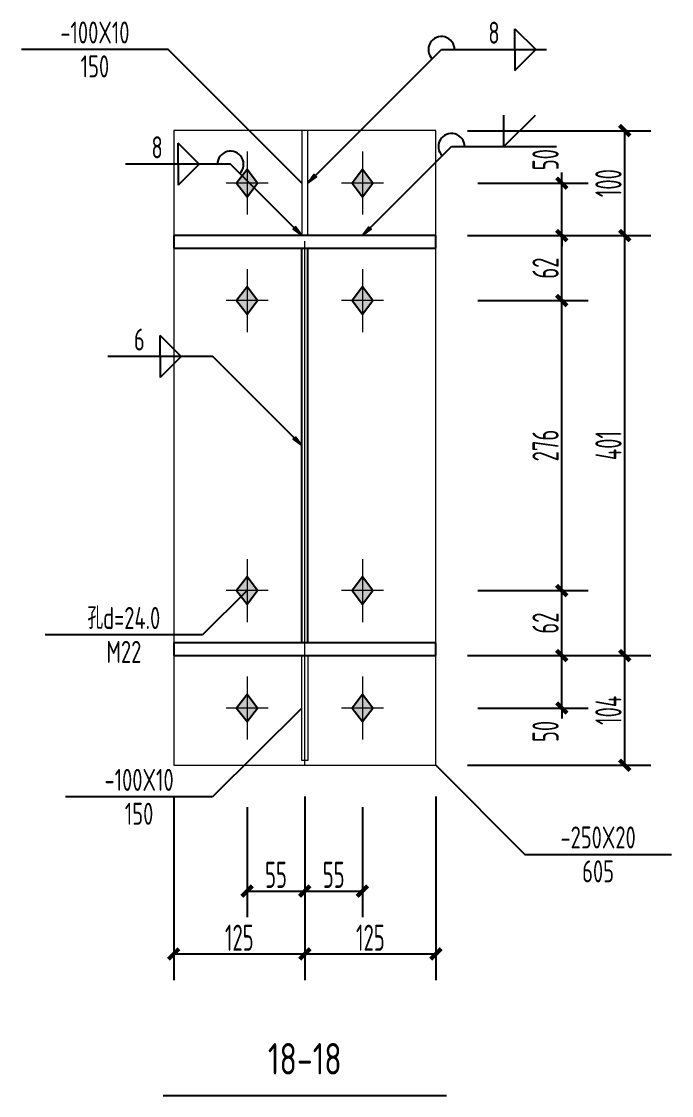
# Model space of a CAD drawing. Extents: x 447413 to 2975780, y -1432727 to 1301644.
# Drawn here: x 2712682 to 2718879, y -1262953 to -1252712 of the extents above; entities that cross this region are included whole.
import ezdxf
from ezdxf.enums import TextEntityAlignment as Align

# ---------------------------------------------------------------- set-up
doc = ezdxf.new("R2010")
doc.units = 0
doc.header["$LTSCALE"] = 1000
doc.header["$MEASUREMENT"] = 0
doc.linetypes.add('线型6', pattern=[8.75, 5, -1.25, 1.25, -1.25])
for name, color, linetype in [('10', 7, 'Continuous'), ('尺寸标注', 253, 'Continuous'), ('焊缝标注', 253, 'Continuous'), ('螺栓孔标注', 253, 'Continuous'), ('钢板标注', 253, 'Continuous')]:
    doc.layers.add(name, color=color, linetype=linetype)
doc.layers.add('20', color=2, linetype='Continuous', lineweight=18)
doc.styles.add('PkpmHz', font='Pkpmeng', dxfattribs={"width": 0.6, "bigfont": 'hztxt'})
doc.dimstyles.new('Pkpm_1.00', dxfattribs={"dimtxt": 250, "dimasz": 100, "dimexe": 250, "dimexo": 0.0625, "dimgap": 30, "dimtad": 1, "dimdec": 0, "dimrnd": 5, "dimzin": 0, "dimdsep": 46, "dimtxsty": 'PkpmHz', "dimblk1": 'ARCHTICK', "dimblk2": 'ARCHTICK', "dimsah": 1, "dimcen": 0.09, "dimadec": 0, "dimazin": 0, "dimtfac": 1, "dimtdec": 0, "dimtmove": 2, "dimatfit": 1, "dimfxl": 0, "dimtolj": 1, "dimtzin": 0, "dimarcsym": 0})

# ---------------------------------------------------------------- blocks, each defined once
blk = doc.blocks.new('_ArchTick')
at = {"color": 0, "linetype": 'ByBlock', "const_width": 0.4}
blk.add_lwpolyline([(-0.5, -0.5), (0.5, 0.5)], dxfattribs=at)
blk = doc.blocks.new('*D1519')
at = {"layer": 'Defpoints', "color": 0, "linetype": 'Continuous', "transparency": 16777216}
for p in [(2716633, -1254253), (2717833, -1254253), (2716633, -1254753)]:
    blk.add_point(p, dxfattribs=at)
at = {"layer": '尺寸标注', "color": 0, "linetype": 'Continuous', "lineweight": -2, "transparency": 16777216}
for p, q in [((2717833, -1254253), (2717833, -1254153)), ((2717033, -1254253), (2718083, -1254253)), ((2717833, -1254753), (2717833, -1254253)), ((2717033, -1254753), (2718083, -1254753)), ((2717833, -1254753), (2717833, -1254853))]:
    blk.add_line(p, q, dxfattribs=at)
at = {"layer": '尺寸标注', "color": 0, "linetype": 'Continuous', "lineweight": -2, "transparency": 16777216, "xscale": 100, "yscale": 100, "zscale": 100}
for p, rotation in [((2717833, -1254253), 270), ((2717833, -1254753), 90)]:
    blk.add_blockref('_ArchTick', p, dxfattribs=dict(at, rotation=rotation))
at = {"layer": '尺寸标注', "color": 0, "linetype": 'Continuous', "transparency": 16777216, "insert": (2717678, -1254029), "char_height": 250, "attachment_point": 5, "rotation": 90, "style": 'PkpmHz'}
blk.add_mtext('\\A1;50', dxfattribs=at)
blk = doc.blocks.new('*D1520')
at = {"layer": 'Defpoints', "color": 0, "linetype": 'Continuous', "transparency": 16777216}
for p in [(2716633, -1254753), (2717833, -1254753), (2716633, -1255373)]:
    blk.add_point(p, dxfattribs=at)
at = {"layer": '尺寸标注', "color": 0, "linetype": 'Continuous', "lineweight": -2, "transparency": 16777216}
for p, q in [((2717033, -1254753), (2718083, -1254753)), ((2717833, -1255373), (2717833, -1254753)), ((2717033, -1255373), (2718083, -1255373))]:
    blk.add_line(p, q, dxfattribs=at)
at = {"layer": '尺寸标注', "color": 0, "linetype": 'Continuous', "lineweight": -2, "transparency": 16777216, "xscale": 100, "yscale": 100, "zscale": 100}
for p, rotation in [((2717833, -1254753), 90), ((2717833, -1255373), 270)]:
    blk.add_blockref('_ArchTick', p, dxfattribs=dict(at, rotation=rotation))
at = {"layer": '尺寸标注', "color": 0, "linetype": 'Continuous', "transparency": 16777216, "insert": (2717678, -1255063), "char_height": 250, "attachment_point": 5, "rotation": 90, "style": 'PkpmHz'}
blk.add_mtext('\\A1;62', dxfattribs=at)
blk = doc.blocks.new('*D1521')
at = {"layer": 'Defpoints', "color": 0, "linetype": 'Continuous', "transparency": 16777216}
for p in [(2716633, -1258758), (2717833, -1258758), (2716633, -1259258)]:
    blk.add_point(p, dxfattribs=at)
at = {"layer": '尺寸标注', "color": 0, "linetype": 'Continuous', "lineweight": -2, "transparency": 16777216}
for p, q in [((2717833, -1258758), (2717833, -1258658)), ((2717033, -1258758), (2718083, -1258758)), ((2717833, -1259258), (2717833, -1258758)), ((2717033, -1259258), (2718083, -1259258)), ((2717833, -1259258), (2717833, -1259358))]:
    blk.add_line(p, q, dxfattribs=at)
at = {"layer": '尺寸标注', "color": 0, "linetype": 'Continuous', "lineweight": -2, "transparency": 16777216, "xscale": 100, "yscale": 100, "zscale": 100}
for p, rotation in [((2717833, -1258758), 270), ((2717833, -1259258), 90)]:
    blk.add_blockref('_ArchTick', p, dxfattribs=dict(at, rotation=rotation))
at = {"layer": '尺寸标注', "color": 0, "linetype": 'Continuous', "transparency": 16777216, "insert": (2717678, -1259481), "char_height": 250, "attachment_point": 5, "rotation": 90, "style": 'PkpmHz'}
blk.add_mtext('\\A1;50', dxfattribs=at)
blk = doc.blocks.new('*D1522')
at = {"layer": 'Defpoints', "color": 0, "linetype": 'Continuous', "transparency": 16777216}
for p in [(2716633, -1258138), (2717833, -1258138), (2716633, -1258758)]:
    blk.add_point(p, dxfattribs=at)
at = {"layer": '尺寸标注', "color": 0, "linetype": 'Continuous', "lineweight": -2, "transparency": 16777216}
for p, q in [((2717033, -1258138), (2718083, -1258138)), ((2717833, -1258758), (2717833, -1258138)), ((2717033, -1258758), (2718083, -1258758))]:
    blk.add_line(p, q, dxfattribs=at)
at = {"layer": '尺寸标注', "color": 0, "linetype": 'Continuous', "lineweight": -2, "transparency": 16777216, "xscale": 100, "yscale": 100, "zscale": 100}
for p, rotation in [((2717833, -1258138), 90), ((2717833, -1258758), 270)]:
    blk.add_blockref('_ArchTick', p, dxfattribs=dict(at, rotation=rotation))
at = {"layer": '尺寸标注', "color": 0, "linetype": 'Continuous', "transparency": 16777216, "insert": (2717678, -1258448), "char_height": 250, "attachment_point": 5, "rotation": 90, "style": 'PkpmHz'}
blk.add_mtext('\\A1;62', dxfattribs=at)
blk = doc.blocks.new('*D1523')
at = {"layer": 'Defpoints', "color": 0, "linetype": 'Continuous', "transparency": 16777216}
for p in [(2716633, -1255373), (2717833, -1255373), (2716633, -1258138)]:
    blk.add_point(p, dxfattribs=at)
at = {"layer": '尺寸标注', "color": 0, "linetype": 'Continuous', "lineweight": -2, "transparency": 16777216}
for p, q in [((2717033, -1255373), (2718083, -1255373)), ((2717833, -1258138), (2717833, -1255373)), ((2717033, -1258138), (2718083, -1258138))]:
    blk.add_line(p, q, dxfattribs=at)
at = {"layer": '尺寸标注', "color": 0, "linetype": 'Continuous', "lineweight": -2, "transparency": 16777216, "xscale": 100, "yscale": 100, "zscale": 100}
for p, rotation in [((2717833, -1255373), 90), ((2717833, -1258138), 270)]:
    blk.add_blockref('_ArchTick', p, dxfattribs=dict(at, rotation=rotation))
at = {"layer": '尺寸标注', "color": 0, "linetype": 'Continuous', "transparency": 16777216, "insert": (2717678, -1256755), "char_height": 250, "attachment_point": 5, "rotation": 90, "style": 'PkpmHz'}
blk.add_mtext('\\A1;276', dxfattribs=at)
blk = doc.blocks.new('*D1524')
at = {"layer": 'Defpoints', "color": 0, "linetype": 'Continuous', "transparency": 16777216}
for p in [(2714833, -1259803), (2715383, -1259803), (2715383, -1261003)]:
    blk.add_point(p, dxfattribs=at)
at = {"layer": '尺寸标注', "color": 0, "linetype": 'Continuous', "lineweight": -2, "transparency": 16777216}
for p, q in [((2714833, -1260203), (2714833, -1261253)), ((2715383, -1260203), (2715383, -1261253)), ((2714833, -1261003), (2715383, -1261003))]:
    blk.add_line(p, q, dxfattribs=at)
at = {"layer": '尺寸标注', "color": 0, "linetype": 'Continuous', "lineweight": -2, "transparency": 16777216, "xscale": 100, "yscale": 100, "zscale": 100, "rotation": 180}
blk.add_blockref('_ArchTick', (2714833, -1261003), dxfattribs=at)
at = {"layer": '尺寸标注', "color": 0, "linetype": 'Continuous', "lineweight": -2, "transparency": 16777216, "xscale": 100, "yscale": 100, "zscale": 100}
blk.add_blockref('_ArchTick', (2715383, -1261003), dxfattribs=at)
at = {"layer": '尺寸标注', "color": 0, "linetype": 'Continuous', "transparency": 16777216, "insert": (2715108, -1260848), "char_height": 250, "attachment_point": 5, "style": 'PkpmHz'}
blk.add_mtext('\\A1;55', dxfattribs=at)
blk = doc.blocks.new('*D1525')
at = {"layer": 'Defpoints', "color": 0, "linetype": 'Continuous', "transparency": 16777216}
for p in [(2715383, -1259803), (2715933, -1259803), (2715933, -1261003)]:
    blk.add_point(p, dxfattribs=at)
at = {"layer": '尺寸标注', "color": 0, "linetype": 'Continuous', "lineweight": -2, "transparency": 16777216}
for p, q in [((2715383, -1260203), (2715383, -1261253)), ((2715933, -1260203), (2715933, -1261253)), ((2715383, -1261003), (2715933, -1261003))]:
    blk.add_line(p, q, dxfattribs=at)
at = {"layer": '尺寸标注', "color": 0, "linetype": 'Continuous', "lineweight": -2, "transparency": 16777216, "xscale": 100, "yscale": 100, "zscale": 100, "rotation": 180}
blk.add_blockref('_ArchTick', (2715383, -1261003), dxfattribs=at)
at = {"layer": '尺寸标注', "color": 0, "linetype": 'Continuous', "lineweight": -2, "transparency": 16777216, "xscale": 100, "yscale": 100, "zscale": 100}
blk.add_blockref('_ArchTick', (2715933, -1261003), dxfattribs=at)
at = {"layer": '尺寸标注', "color": 0, "linetype": 'Continuous', "transparency": 16777216, "insert": (2715658, -1260848), "char_height": 250, "attachment_point": 5, "style": 'PkpmHz'}
blk.add_mtext('\\A1;55', dxfattribs=at)
blk = doc.blocks.new('*D1526')
at = {"layer": 'Defpoints', "color": 0, "linetype": 'Continuous', "transparency": 16777216}
for p in [(2714133, -1259803), (2715383, -1259803), (2715383, -1261603)]:
    blk.add_point(p, dxfattribs=at)
at = {"layer": '尺寸标注', "color": 0, "linetype": 'Continuous', "lineweight": -2, "transparency": 16777216}
for p, q in [((2714133, -1260103), (2714133, -1261853)), ((2715383, -1260103), (2715383, -1261853)), ((2714133, -1261603), (2715383, -1261603))]:
    blk.add_line(p, q, dxfattribs=at)
at = {"layer": '尺寸标注', "color": 0, "linetype": 'Continuous', "lineweight": -2, "transparency": 16777216, "xscale": 100, "yscale": 100, "zscale": 100, "rotation": 180}
blk.add_blockref('_ArchTick', (2714133, -1261603), dxfattribs=at)
at = {"layer": '尺寸标注', "color": 0, "linetype": 'Continuous', "lineweight": -2, "transparency": 16777216, "xscale": 100, "yscale": 100, "zscale": 100}
blk.add_blockref('_ArchTick', (2715383, -1261603), dxfattribs=at)
at = {"layer": '尺寸标注', "color": 0, "linetype": 'Continuous', "transparency": 16777216, "insert": (2714758, -1261448), "char_height": 250, "attachment_point": 5, "style": 'PkpmHz'}
blk.add_mtext('\\A1;125', dxfattribs=at)
blk = doc.blocks.new('*D1527')
at = {"layer": 'Defpoints', "color": 0, "linetype": 'Continuous', "transparency": 16777216}
for p in [(2715383, -1259803), (2716633, -1259803), (2716633, -1261603)]:
    blk.add_point(p, dxfattribs=at)
at = {"layer": '尺寸标注', "color": 0, "linetype": 'Continuous', "lineweight": -2, "transparency": 16777216}
for p, q in [((2715383, -1260103), (2715383, -1261853)), ((2716633, -1260103), (2716633, -1261853)), ((2715383, -1261603), (2716633, -1261603))]:
    blk.add_line(p, q, dxfattribs=at)
at = {"layer": '尺寸标注', "color": 0, "linetype": 'Continuous', "lineweight": -2, "transparency": 16777216, "xscale": 100, "yscale": 100, "zscale": 100, "rotation": 180}
blk.add_blockref('_ArchTick', (2715383, -1261603), dxfattribs=at)
at = {"layer": '尺寸标注', "color": 0, "linetype": 'Continuous', "lineweight": -2, "transparency": 16777216, "xscale": 100, "yscale": 100, "zscale": 100}
blk.add_blockref('_ArchTick', (2716633, -1261603), dxfattribs=at)
at = {"layer": '尺寸标注', "color": 0, "linetype": 'Continuous', "transparency": 16777216, "insert": (2716008, -1261448), "char_height": 250, "attachment_point": 5, "style": 'PkpmHz'}
blk.add_mtext('\\A1;125', dxfattribs=at)
blk = doc.blocks.new('*D1528')
at = {"layer": 'Defpoints', "color": 0, "linetype": 'Continuous', "transparency": 16777216}
for p in [(2716633, -1258758), (2718433, -1258758), (2716633, -1259803)]:
    blk.add_point(p, dxfattribs=at)
at = {"layer": '尺寸标注', "color": 0, "linetype": 'Continuous', "lineweight": -2, "transparency": 16777216}
for p, q in [((2716933, -1258758), (2718683, -1258758)), ((2718433, -1259803), (2718433, -1258758)), ((2716933, -1259803), (2718683, -1259803))]:
    blk.add_line(p, q, dxfattribs=at)
at = {"layer": '尺寸标注', "color": 0, "linetype": 'Continuous', "lineweight": -2, "transparency": 16777216, "xscale": 100, "yscale": 100, "zscale": 100}
for p, rotation in [((2718433, -1258758), 90), ((2718433, -1259803), 270)]:
    blk.add_blockref('_ArchTick', p, dxfattribs=dict(at, rotation=rotation))
at = {"layer": '尺寸标注', "color": 0, "linetype": 'Continuous', "transparency": 16777216, "insert": (2718278, -1259280), "char_height": 250, "attachment_point": 5, "rotation": 90, "style": 'PkpmHz'}
blk.add_mtext('\\A1;104', dxfattribs=at)
blk = doc.blocks.new('*D1529')
at = {"layer": 'Defpoints', "color": 0, "linetype": 'Continuous', "transparency": 16777216}
for p in [(2716633, -1254753), (2718433, -1254753), (2716633, -1258758)]:
    blk.add_point(p, dxfattribs=at)
at = {"layer": '尺寸标注', "color": 0, "linetype": 'Continuous', "lineweight": -2, "transparency": 16777216}
for p, q in [((2716933, -1254753), (2718683, -1254753)), ((2718433, -1258758), (2718433, -1254753)), ((2716933, -1258758), (2718683, -1258758))]:
    blk.add_line(p, q, dxfattribs=at)
at = {"layer": '尺寸标注', "color": 0, "linetype": 'Continuous', "lineweight": -2, "transparency": 16777216, "xscale": 100, "yscale": 100, "zscale": 100}
for p, rotation in [((2718433, -1254753), 90), ((2718433, -1258758), 270)]:
    blk.add_blockref('_ArchTick', p, dxfattribs=dict(at, rotation=rotation))
at = {"layer": '尺寸标注', "color": 0, "linetype": 'Continuous', "transparency": 16777216, "insert": (2718278, -1256755), "char_height": 250, "attachment_point": 5, "rotation": 90, "style": 'PkpmHz'}
blk.add_mtext('\\A1;401', dxfattribs=at)
blk = doc.blocks.new('*D1530')
at = {"layer": 'Defpoints', "color": 0, "linetype": 'Continuous', "transparency": 16777216}
for p in [(2716633, -1253753), (2718433, -1253753), (2716633, -1254753)]:
    blk.add_point(p, dxfattribs=at)
at = {"layer": '尺寸标注', "color": 0, "linetype": 'Continuous', "lineweight": -2, "transparency": 16777216}
for p, q in [((2716933, -1253753), (2718683, -1253753)), ((2718433, -1254753), (2718433, -1253753)), ((2716933, -1254753), (2718683, -1254753))]:
    blk.add_line(p, q, dxfattribs=at)
at = {"layer": '尺寸标注', "color": 0, "linetype": 'Continuous', "lineweight": -2, "transparency": 16777216, "xscale": 100, "yscale": 100, "zscale": 100}
for p, rotation in [((2718433, -1253753), 90), ((2718433, -1254753), 270)]:
    blk.add_blockref('_ArchTick', p, dxfattribs=dict(at, rotation=rotation))
at = {"layer": '尺寸标注', "color": 0, "linetype": 'Continuous', "transparency": 16777216, "insert": (2718278, -1254253), "char_height": 250, "attachment_point": 5, "rotation": 90, "style": 'PkpmHz'}
blk.add_mtext('\\A1;100', dxfattribs=at)

msp = doc.modelspace()

# ---------------------------------------------------------------- hatches: boundary and pattern name
at = {"layer": '10'}
for points in [[(2714832.9, -1254122.6), (2714732.9, -1254252.6), (2714832.9, -1254382.6), (2714932.9, -1254252.6)], [(2715932.9, -1254122.6), (2715832.9, -1254252.6), (2715932.9, -1254382.6), (2716032.9, -1254252.6)], [(2714832.9, -1255242.6), (2714732.9, -1255372.6), (2714832.9, -1255502.6), (2714932.9, -1255372.6)], [(2715932.9, -1255242.6), (2715832.9, -1255372.6), (2715932.9, -1255502.6), (2716032.9, -1255372.6)], [(2714832.9, -1258007.7), (2714732.9, -1258137.7), (2714832.9, -1258267.7), (2714932.9, -1258137.7)], [(2715932.9, -1258007.7), (2715832.9, -1258137.7), (2715932.9, -1258267.7), (2716032.9, -1258137.7)], [(2714832.9, -1259127.7), (2714732.9, -1259257.7), (2714832.9, -1259387.7), (2714932.9, -1259257.7)], [(2715932.9, -1259127.7), (2715832.9, -1259257.7), (2715932.9, -1259387.7), (2716032.9, -1259257.7)]]:
    msp.add_hatch(color=1, dxfattribs=at).paths.add_polyline_path(points)
at = {"layer": '焊缝标注'}
for points in [[(2715412.9, -1254252.6), (2715494.2, -1254192.5), (2715473, -1254171.3)], [(2715352.9, -1254752.6), (2715292.9, -1254671.2), (2715271.6, -1254692.4)], [(2715932.9, -1254752.6), (2716014.2, -1254692.5), (2715993, -1254671.3)], [(2715352.9, -1256755.1), (2715292.9, -1256673.7), (2715271.6, -1256694.9)]]:
    msp.add_hatch(color=256, dxfattribs=at).paths.add_polyline_path(points)

# ---------------------------------------------------------------- linework, layer by layer
at = {"layer": '10', "linetype": '线型6', "lineweight": 18}
msp.add_line((2715382.9, -1259807.6, 126000), (2715382.9, -1253747.6, 126000), dxfattribs=at)
at = {"layer": '10', "color": 9, "lineweight": 18}
for p, q in [((2714832.9, -1253952.6, 126000), (2714832.9, -1254552.6, 126000)), ((2715932.9, -1253952.6, 126000), (2715932.9, -1254552.6, 126000)), ((2715032.9, -1254252.6, 126000), (2714632.9, -1254252.6, 126000)), ((2716132.9, -1254252.6, 126000), (2715732.9, -1254252.6, 126000)), ((2714832.9, -1255072.6, 126000), (2714832.9, -1255672.6, 126000)), ((2715932.9, -1255072.6, 126000), (2715932.9, -1255672.6, 126000)), ((2715032.9, -1255372.6, 126000), (2714632.9, -1255372.6, 126000)), ((2716132.9, -1255372.6, 126000), (2715732.9, -1255372.6, 126000)), ((2714832.9, -1257837.7, 126000), (2714832.9, -1258437.7, 126000)), ((2715932.9, -1257837.7, 126000), (2715932.9, -1258437.7, 126000)), ((2715032.9, -1258137.7, 126000), (2714632.9, -1258137.7, 126000)), ((2716132.9, -1258137.7, 126000), (2715732.9, -1258137.7, 126000)), ((2714832.9, -1258957.7, 126000), (2714832.9, -1259557.7, 126000)), ((2715932.9, -1258957.7, 126000), (2715932.9, -1259557.7, 126000)), ((2715032.9, -1259257.7, 126000), (2714632.9, -1259257.7, 126000)), ((2716132.9, -1259257.7, 126000), (2715732.9, -1259257.7, 126000))]:
    msp.add_line(p, q, dxfattribs=at)
at = {"layer": '10', "color": 3}
for p, q in [((2716632.9, -1254752.6, 126000), (2714132.9, -1254752.6, 126000)), ((2714132.9, -1254752.6, 126000), (2714132.9, -1254872.6, 126000)), ((2716632.9, -1254872.6, 126000), (2716632.9, -1254752.6, 126000)), ((2714132.9, -1254872.6, 126000), (2716632.9, -1254872.6, 126000)), ((2715352.9, -1258637.7, 126000), (2715352.9, -1254872.6, 126000)), ((2715412.9, -1258637.7, 126000), (2715412.9, -1254872.6, 126000)), ((2716632.9, -1258637.7, 126000), (2714132.9, -1258637.7, 126000)), ((2714132.9, -1258637.7, 126000), (2714132.9, -1258757.7, 126000)), ((2716632.9, -1258757.7, 126000), (2716632.9, -1258637.7, 126000)), ((2714132.9, -1258757.7, 126000), (2716632.9, -1258757.7, 126000))]:
    msp.add_line(p, q, dxfattribs=at)
at = {"layer": '10'}
msp.add_line((2714032.9, -1262952.6, 126000), (2716732.9, -1262952.6, 126000), dxfattribs=at)
at = {"layer": '10', "color": 1, "linetype": 'Continuous', "elevation": 126000}
for points in [[(2714832.9, -1254122.6), (2714732.9, -1254252.6), (2714832.9, -1254382.6), (2714932.9, -1254252.6)], [(2715932.9, -1254122.6), (2715832.9, -1254252.6), (2715932.9, -1254382.6), (2716032.9, -1254252.6)], [(2714832.9, -1255242.6), (2714732.9, -1255372.6), (2714832.9, -1255502.6), (2714932.9, -1255372.6)], [(2715932.9, -1255242.6), (2715832.9, -1255372.6), (2715932.9, -1255502.6), (2716032.9, -1255372.6)], [(2714832.9, -1258007.7), (2714732.9, -1258137.7), (2714832.9, -1258267.7), (2714932.9, -1258137.7)], [(2715932.9, -1258007.7), (2715832.9, -1258137.7), (2715932.9, -1258267.7), (2716032.9, -1258137.7)], [(2714832.9, -1259127.7), (2714732.9, -1259257.7), (2714832.9, -1259387.7), (2714932.9, -1259257.7)], [(2715932.9, -1259127.7), (2715832.9, -1259257.7), (2715932.9, -1259387.7), (2716032.9, -1259257.7)]]:
    msp.add_lwpolyline(points, close=True, dxfattribs=at)
at = {"layer": '20'}
for p, q in [((2716632.9, -1253752.6, 126000), (2714132.9, -1253752.6, 126000)), ((2714132.9, -1253752.6, 126000), (2714132.9, -1259802.6, 126000)), ((2715412.9, -1253752.6, 126000), (2715352.9, -1253752.6, 126000)), ((2715352.9, -1253752.6, 126000), (2715352.9, -1254752.6, 126000)), ((2715412.9, -1254752.6, 126000), (2715412.9, -1253752.6, 126000)), ((2716632.9, -1259802.6, 126000), (2716632.9, -1253752.6, 126000)), ((2715352.9, -1254752.6, 126000), (2715412.9, -1254752.6, 126000)), ((2715352.9, -1258757.7, 126000), (2715412.9, -1258757.7, 126000)), ((2715352.9, -1259757.7, 126000), (2715352.9, -1258757.7, 126000)), ((2715412.9, -1258757.7, 126000), (2715412.9, -1259757.7, 126000)), ((2714132.9, -1259802.6, 126000), (2716632.9, -1259802.6, 126000)), ((2715412.9, -1259757.7, 126000), (2715352.9, -1259757.7, 126000))]:
    msp.add_line(p, q, dxfattribs=at)
at = {"layer": '焊缝标注'}
for p, q in [((2717386.2, -1252780.3, 126000), (2717586.2, -1252980.3, 126000)), ((2717386.2, -1252980.3, 126000), (2717386.2, -1252780.3, 126000)), ((2715412.9, -1254252.6, 126000), (2716686.2, -1252980.3, 126000)), ((2716686.2, -1252980.3, 126000), (2717686.2, -1252980.3, 126000)), ((2717386.2, -1253180.3, 126000), (2717586.2, -1252980.3, 126000)), ((2717386.2, -1252980.3, 126000), (2717386.2, -1253180.3, 126000)), ((2717281.7, -1253904.4, 126000), (2717281.7, -1253604.4, 126000)), ((2717281.7, -1253904.4, 126000), (2717581.7, -1253604.4, 126000)), ((2714374.8, -1254073, 126000), (2714174.8, -1253873, 126000)), ((2714174.8, -1254073, 126000), (2714174.8, -1253873, 126000)), ((2715932.9, -1254752.6, 126000), (2716781.7, -1253904.4, 126000)), ((2716781.7, -1253904.4, 126000), (2717781.7, -1253904.4, 126000)), ((2714674.8, -1254073, 126000), (2713674.8, -1254073, 126000)), ((2714374.8, -1254073, 126000), (2714174.8, -1254273, 126000)), ((2714174.8, -1254073, 126000), (2714174.8, -1254273, 126000)), ((2715352.9, -1254752.6, 126000), (2714674.8, -1254073, 126000)), ((2714205.3, -1255905.6, 126000), (2714005.3, -1255705.6, 126000)), ((2714005.3, -1255905.6, 126000), (2714005.3, -1255705.6, 126000)), ((2714505.3, -1255905.6, 126000), (2713505.3, -1255905.6, 126000)), ((2714205.3, -1255905.6, 126000), (2714005.3, -1256105.6, 126000)), ((2714005.3, -1255905.6, 126000), (2714005.3, -1256105.6, 126000)), ((2715352.9, -1256755.1, 126000), (2714505.3, -1255905.6, 126000))]:
    msp.add_line(p, q, dxfattribs=at)
at = {"layer": '焊缝标注', "linetype": 'Continuous', "elevation": 126000}
for points in [[(2715412.9, -1254252.6), (2715494.2, -1254192.5), (2715473, -1254171.3)], [(2715352.9, -1254752.6), (2715292.9, -1254671.2), (2715271.6, -1254692.4)], [(2715932.9, -1254752.6), (2716014.2, -1254692.5), (2715993, -1254671.3)], [(2715352.9, -1256755.1), (2715292.9, -1256673.7), (2715271.6, -1256694.9)]]:
    msp.add_lwpolyline(points, close=True, dxfattribs=at)
at = {"layer": '焊缝标注'}
for centre, start, end in [((2716686.2, -1252980.3, 126000), 0, 224.97719), ((2716781.7, -1253904.4, 126000), 0, 224.97719), ((2714674.8, -1254073, 126000), 314.93158, 180)]:
    msp.add_arc(centre, 125, start, end, dxfattribs=at)
at = {"layer": '螺栓孔标注'}
for p, q in [((2714832.9, -1258137.7, 126000), (2714407.7, -1258561.1, 126000)), ((2714407.7, -1258561.1, 126000), (2712907.7, -1258561.1, 126000))]:
    msp.add_line(p, q, dxfattribs=at)
at = {"layer": '螺栓孔标注', "const_width": 0.1, "elevation": 126000}
msp.add_lwpolyline([(2714832.9, -1258137.7, 1), (2714832.8, -1258137.7, 1)], format="xyb", close=True, dxfattribs=at)
at = {"layer": '钢板标注'}
for p, q in [((2714081.6, -1252978.3, 126000), (2712681.6, -1252978.3, 126000)), ((2715352.9, -1254252.6, 126000), (2714081.6, -1252978.3, 126000)), ((2715352.9, -1259257.7, 126000), (2714502.6, -1260104.5, 126000)), ((2716632.9, -1259802.6, 126000), (2717479, -1260653.5, 126000)), ((2714502.6, -1260104.5, 126000), (2713102.6, -1260104.5, 126000)), ((2717479, -1260653.5, 126000), (2718879, -1260653.5, 126000))]:
    msp.add_line(p, q, dxfattribs=at)
at = {"layer": '钢板标注', "const_width": 0.1, "elevation": 126000}
for points in [[(2715352.9, -1254252.6, 1), (2715352.8, -1254252.6, 1)], [(2715352.9, -1259257.7, 1), (2715352.8, -1259257.7, 1)], [(2716632.9, -1259802.6, 1), (2716632.8, -1259802.6, 1)]]:
    msp.add_lwpolyline(points, format="xyb", close=True, dxfattribs=at)

# ---------------------------------------------------------------- texts
at = {"layer": '10', "style": 'PkpmHz', "width": 0.77}
msp.add_text('18-18', height=300, dxfattribs=at).set_placement((2715382.9, -1262602.6, 126000), align=Align.MIDDLE_CENTER)
at = {"layer": '焊缝标注', "style": 'PkpmHz', "width": 0.71}
for s, p in [('8', (2717186.2, -1252923.7, 126000)), ('8', (2713974.8, -1254016.3, 126000)), ('6', (2713805.3, -1255849, 126000))]:
    msp.add_text(s, height=210, dxfattribs=at).set_placement(p, align=Align.CENTER)
at = {"layer": '螺栓孔标注', "style": 'PkpmHz', "width": 0.71}
msp.add_text('孔d=24.0', height=210, dxfattribs=at).set_placement((2713657.7, -1258504.5, 126000), align=Align.CENTER)
msp.add_text('M22', height=210, dxfattribs=at).set_placement((2713657.7, -1258617.7, 126000), align=Align.TOP_CENTER)
at = {"layer": '钢板标注', "style": 'PkpmHz', "width": 0.71}
for s, p in [('-100X10', (2713381.6, -1252921.7, 126000)), ('-100X10', (2713802.6, -1260047.9, 126000)), ('-250X20', (2718179, -1260596.9, 126000))]:
    msp.add_text(s, height=210, dxfattribs=at).set_placement(p, align=Align.CENTER)
for s, p in [('150', (2713381.6, -1253034.9, 126000)), ('150', (2713802.6, -1260161.1, 126000)), ('605', (2718179, -1260710.1, 126000))]:
    msp.add_text(s, height=210, dxfattribs=at).set_placement(p, align=Align.TOP_CENTER)

# ---------------------------------------------------------------- dimensions: what is measured, and where the dimension line sits
at = {"layer": '尺寸标注', "linetype": 'Continuous'}
for base, p1, p2, text, override, picture, middle in [((2718432.9, -1253752.6, 126000), (2716632.9, -1254752.6, 126000), (2716632.9, -1253752.6, 126000), '100', {"dimexo": 300, "dimtih": 0, "dimtoh": 0}, '*D1530', (2718277.9, -1254252.6, 126000)), ((2717832.9, -1254752.6, 126000), (2716632.9, -1255372.6, 126000), (2716632.9, -1254752.6, 126000), '62', {"dimexo": 400, "dimtih": 0, "dimtoh": 0}, '*D1520', (2717677.9, -1255062.6, 126000)), ((2718432.9, -1254752.6, 126000), (2716632.9, -1258757.7, 126000), (2716632.9, -1254752.6, 126000), '401', {"dimexo": 300, "dimtih": 0, "dimtoh": 0}, '*D1529', (2718277.9, -1256755.1, 126000)), ((2717832.9, -1255372.6, 126000), (2716632.9, -1258137.7, 126000), (2716632.9, -1255372.6, 126000), '276', {"dimexo": 400, "dimtih": 0, "dimtoh": 0}, '*D1523', (2717677.9, -1256755.1, 126000)), ((2717832.9, -1258137.7, 126000), (2716632.9, -1258757.7, 126000), (2716632.9, -1258137.7, 126000), '62', {"dimexo": 400, "dimtih": 0, "dimtoh": 0}, '*D1522', (2717677.9, -1258447.7, 126000)), ((2718432.9, -1258757.7, 126000), (2716632.9, -1259802.6, 126000), (2716632.9, -1258757.7, 126000), '104', {"dimexo": 300, "dimtih": 0, "dimtoh": 0}, '*D1528', (2718277.9, -1259280.1, 126000))]:
    dim = msp.add_linear_dim(base=base, p1=p1, p2=p2, angle=90, text=text, dimstyle='Pkpm_1.00', override=override, dxfattribs=at)
    dim.commit()
    dim.dimension.update_dxf_attribs({"geometry": picture, "text_midpoint": middle})
for base, p1, p2, picture, middle in [((2717832.9, -1254252.6, 126000), (2716632.9, -1254752.6, 126000), (2716632.9, -1254252.6, 126000), '*D1519', (2717677.6, -1254029, 126000)), ((2717832.9, -1258757.7, 126000), (2716632.9, -1259257.7, 126000), (2716632.9, -1258757.7, 126000), '*D1521', (2717677.6, -1259481.3, 126000))]:
    dim = msp.add_linear_dim(base=base, p1=p1, p2=p2, angle=90, text='50', dimstyle='Pkpm_1.00', override={"dimexo": 400, "dimtih": 0, "dimtoh": 0}, dxfattribs=at)
    dim.commit()
    dim.dimension.update_dxf_attribs({"geometry": picture, "text_midpoint": middle, "dimtype": 128})
for base, p1, p2, text, override, picture, middle in [((2715382.9, -1261602.6, 126000), (2714132.9, -1259802.6, 126000), (2715382.9, -1259802.6, 126000), '125', {"dimexo": 300, "dimtih": 0, "dimtoh": 0}, '*D1526', (2714757.9, -1261447.6, 126000)), ((2715382.9, -1261002.6, 126000), (2714832.9, -1259802.6, 126000), (2715382.9, -1259802.6, 126000), '55', {"dimexo": 400, "dimtih": 0, "dimtoh": 0}, '*D1524', (2715107.9, -1260847.6, 126000)), ((2715932.9, -1261002.6, 126000), (2715382.9, -1259802.6, 126000), (2715932.9, -1259802.6, 126000), '55', {"dimexo": 400, "dimtih": 0, "dimtoh": 0}, '*D1525', (2715657.9, -1260847.6, 126000)), ((2716632.9, -1261602.6, 126000), (2715382.9, -1259802.6, 126000), (2716632.9, -1259802.6, 126000), '125', {"dimexo": 300, "dimtih": 0, "dimtoh": 0}, '*D1527', (2716007.9, -1261447.6, 126000))]:
    dim = msp.add_linear_dim(base=base, p1=p1, p2=p2, text=text, dimstyle='Pkpm_1.00', override=override, dxfattribs=at)
    dim.commit()
    dim.dimension.update_dxf_attribs({"geometry": picture, "text_midpoint": middle})

doc.saveas('drawing.dxf')
